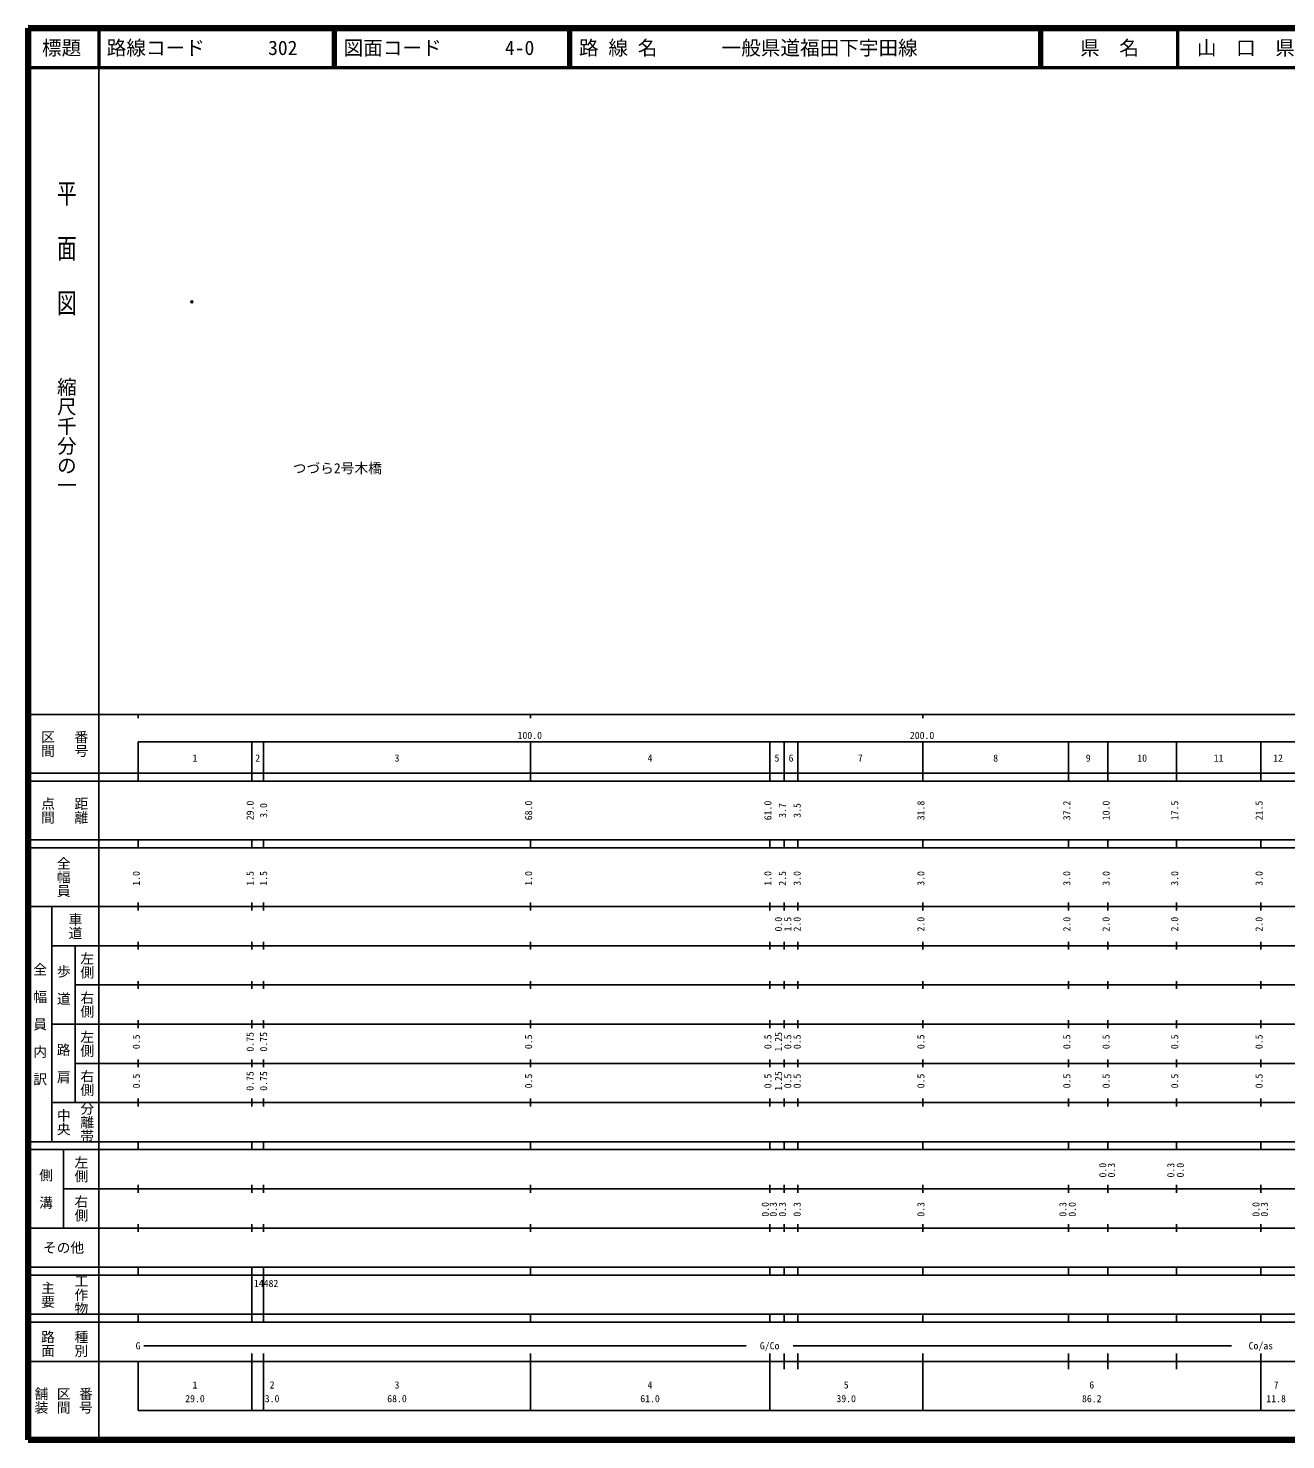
# Model space of a CAD drawing. Units: millimetres on the paper. Extents: x 40 to 680, y 20 to 380.
# Drawn here: x 40 to 360.6, y 20 to 380 of the extents above; entities that cross this region are included whole.
import ezdxf
from ezdxf.enums import TextEntityAlignment as Align

# ---------------------------------------------------------------- set-up
doc = ezdxf.new("R2010")
doc.units = ezdxf.units.MM
doc.header["$PDMODE"] = 32
doc.header["$PDSIZE"] = 0.5
doc.layers.add('M-OTRS', color=6, linetype='Continuous')
doc.layers.add('M-TTL-TXT', color=7, linetype='Continuous')
for name, color, linetype, lineweight in [('M-TTL', 2, 'Continuous', 140), ('M-TTL-BAND', 7, 'Continuous', 25), ('M-TTL-LINE', 7, 'Continuous', 50)]:
    doc.layers.add(name, color=color, linetype=linetype, lineweight=lineweight)
doc.styles.add('@ＭＳ ゴシック', font='')
doc.styles.add('ＭＳ ゴシック', font='')
doc.styles.get('@ＭＳ ゴシック').set_extended_font_data('@MS Gothic')
doc.styles.get('ＭＳ ゴシック').set_extended_font_data('MS Gothic')

msp = doc.modelspace()

# ---------------------------------------------------------------- linework, layer by layer
at = {"layer": 'M-OTRS'}
msp.add_point((81.727, 310.222), dxfattribs=at)
at = {"layer": 'M-TTL'}
for p, q in [((40, 380), (40, 20)), ((680, 380), (40, 380)), ((40, 20), (680, 20))]:
    msp.add_line(p, q, dxfattribs=at)
at = {"layer": 'M-TTL-BAND'}
for p, q in [((58, 370), (58, 20)), ((40, 205), (579, 205)), ((68, 205), (68, 204)), ((168, 205), (168, 204)), ((268, 205), (268, 204)), ((68, 198), (579, 198)), ((68, 198), (68, 188)), ((97, 188), (97, 198)), ((100, 188), (100, 198)), ((168, 188), (168, 198)), ((229, 188), (229, 198)), ((232.7, 188), (232.7, 198)), ((236.2, 188), (236.2, 198)), ((268, 188), (268, 198)), ((305.2, 188), (305.2, 198)), ((315.2, 188), (315.2, 198)), ((332.7, 188), (332.7, 198)), ((354.2, 188), (354.2, 198)), ((40, 190), (579, 190)), ((40, 188), (579, 188)), ((40, 173), (579, 173)), ((68, 171), (68, 173)), ((97, 171), (97, 173)), ((100, 171), (100, 173)), ((168, 171), (168, 173)), ((229, 171), (229, 173)), ((232.7, 171), (232.7, 173)), ((236.2, 171), (236.2, 173)), ((268, 171), (268, 173)), ((305.2, 171), (305.2, 173)), ((315.2, 171), (315.2, 173)), ((332.7, 171), (332.7, 173)), ((354.2, 171), (354.2, 173)), ((40, 171), (579, 171)), ((40, 156), (579, 156)), ((46, 96), (46, 156)), ((68, 155), (68, 157)), ((97, 155), (97, 157)), ((100, 155), (100, 157)), ((168, 155), (168, 157)), ((229, 155), (229, 157)), ((232.7, 155), (232.7, 157)), ((236.2, 155), (236.2, 157)), ((268, 155), (268, 157)), ((305.2, 155), (305.2, 157)), ((315.2, 155), (315.2, 157)), ((332.7, 155), (332.7, 157)), ((354.2, 155), (354.2, 157)), ((46, 146), (579, 146)), ((52, 146), (52, 106)), ((68, 145), (68, 147)), ((97, 145), (97, 147)), ((100, 145), (100, 147)), ((168, 145), (168, 147)), ((229, 145), (229, 147)), ((232.7, 145), (232.7, 147)), ((236.2, 145), (236.2, 147)), ((268, 145), (268, 147)), ((305.2, 145), (305.2, 147)), ((315.2, 145), (315.2, 147)), ((332.7, 145), (332.7, 147)), ((354.2, 145), (354.2, 147)), ((68, 135), (68, 137)), ((97, 135), (97, 137)), ((100, 135), (100, 137)), ((168, 135), (168, 137)), ((229, 135), (229, 137)), ((232.7, 135), (232.7, 137)), ((236.2, 135), (236.2, 137)), ((268, 135), (268, 137)), ((305.2, 135), (305.2, 137)), ((315.2, 135), (315.2, 137)), ((332.7, 135), (332.7, 137)), ((354.2, 135), (354.2, 137)), ((52, 136), (579, 136)), ((46, 126), (579, 126)), ((68, 125), (68, 127)), ((97, 125), (97, 127)), ((100, 125), (100, 127)), ((168, 125), (168, 127)), ((229, 125), (229, 127)), ((232.7, 125), (232.7, 127)), ((236.2, 125), (236.2, 127)), ((268, 125), (268, 127)), ((305.2, 125), (305.2, 127)), ((315.2, 125), (315.2, 127)), ((332.7, 125), (332.7, 127)), ((354.2, 125), (354.2, 127)), ((52, 116), (579, 116)), ((68, 115), (68, 117)), ((97, 115), (97, 117)), ((100, 115), (100, 117)), ((168, 115), (168, 117)), ((229, 115), (229, 117)), ((232.7, 115), (232.7, 117)), ((236.2, 115), (236.2, 117)), ((268, 115), (268, 117)), ((305.2, 115), (305.2, 117)), ((315.2, 115), (315.2, 117)), ((332.7, 115), (332.7, 117)), ((354.2, 115), (354.2, 117)), ((46, 106), (579, 106)), ((68, 105), (68, 107)), ((97, 105), (97, 107)), ((100, 105), (100, 107)), ((168, 105), (168, 107)), ((229, 105), (229, 107)), ((232.7, 105), (232.7, 107)), ((236.2, 105), (236.2, 107)), ((268, 105), (268, 107)), ((305.2, 105), (305.2, 107)), ((315.2, 105), (315.2, 107)), ((332.7, 105), (332.7, 107)), ((354.2, 105), (354.2, 107)), ((40, 96), (579, 96)), ((40, 94), (579, 94)), ((49, 94), (49, 74)), ((68, 94), (68, 96)), ((97, 94), (97, 96)), ((100, 94), (100, 96)), ((168, 94), (168, 96)), ((229, 94), (229, 96)), ((232.7, 94), (232.7, 96)), ((236.2, 94), (236.2, 96)), ((268, 94), (268, 96)), ((305.2, 94), (305.2, 96)), ((315.2, 94), (315.2, 96)), ((332.7, 94), (332.7, 96)), ((354.2, 94), (354.2, 96)), ((49, 84), (579, 84)), ((68, 83), (68, 85)), ((97, 83), (97, 85)), ((100, 83), (100, 85)), ((168, 83), (168, 85)), ((229, 83), (229, 85)), ((232.7, 83), (232.7, 85)), ((236.2, 83), (236.2, 85)), ((268, 83), (268, 85)), ((305.2, 83), (305.2, 85)), ((315.2, 83), (315.2, 85)), ((332.7, 83), (332.7, 85)), ((354.2, 83), (354.2, 85)), ((40, 74), (579, 74)), ((68, 73), (68, 75)), ((97, 73), (97, 75)), ((100, 73), (100, 75)), ((168, 73), (168, 75)), ((229, 73), (229, 75)), ((232.7, 73), (232.7, 75)), ((236.2, 73), (236.2, 75)), ((268, 73), (268, 75)), ((305.2, 73), (305.2, 75)), ((315.2, 73), (315.2, 75)), ((332.7, 73), (332.7, 75)), ((354.2, 73), (354.2, 75)), ((40, 64), (579, 64)), ((40, 62), (579, 62)), ((68, 62), (68, 64)), ((97, 62), (97, 64)), ((97, 52), (97, 62)), ((100, 62), (100, 64)), ((100, 52), (100, 62)), ((168, 62), (168, 64)), ((229, 62), (229, 64)), ((232.7, 62), (232.7, 64)), ((236.2, 62), (236.2, 64)), ((268, 62), (268, 64)), ((305.2, 62), (305.2, 64)), ((315.2, 62), (315.2, 64)), ((332.7, 62), (332.7, 64)), ((354.2, 62), (354.2, 64)), ((40, 52), (579, 52)), ((68, 50), (68, 52)), ((97, 50), (97, 52)), ((100, 50), (100, 52)), ((168, 50), (168, 52)), ((229, 50), (229, 52)), ((232.7, 50), (232.7, 52)), ((236.2, 50), (236.2, 52)), ((268, 50), (268, 52)), ((305.2, 50), (305.2, 52)), ((315.2, 50), (315.2, 52)), ((332.7, 50), (332.7, 52)), ((354.2, 50), (354.2, 52)), ((40, 50), (579, 50)), ((69.5, 44), (223, 44)), ((235, 44), (346.7, 44)), ((40, 40), (579, 40)), ((68, 40), (68, 27.5)), ((97, 27.5), (97, 42)), ((100, 27.5), (100, 42)), ((168, 27.5), (168, 42)), ((229, 27.5), (229, 42)), ((232.7, 38), (232.7, 42)), ((236.2, 38), (236.2, 42)), ((268, 27.5), (268, 42)), ((305.2, 38), (305.2, 42)), ((315.2, 38), (315.2, 42)), ((332.7, 38), (332.7, 42)), ((354.2, 27.5), (354.2, 42)), ((68, 27.5), (579, 27.5))]:
    msp.add_line(p, q, dxfattribs=at)
at = {"layer": 'M-TTL-LINE'}
for p, q in [((58, 380), (58, 370)), ((117.75, 380), (117.75, 370)), ((118.25, 380), (118.25, 370)), ((177.75, 380), (177.75, 370)), ((178.25, 380), (178.25, 370)), ((297.75, 380), (297.75, 370)), ((298.25, 380), (298.25, 370)), ((333, 380), (333, 370)), ((40, 370), (680, 370))]:
    msp.add_line(p, q, dxfattribs=at)

# ---------------------------------------------------------------- texts
at = {"layer": 'M-TTL', "color": 7, "style": 'ＭＳ ゴシック'}
msp.add_text('つづら2号木橋', height=2.566, dxfattribs=at).set_placement((107.41, 265.734), align=Align.BOTTOM_LEFT)
at = {"layer": 'M-TTL-BAND', "style": '@ＭＳ ゴシック', "width": 1.4}
msp.add_text('平  面  図', height=3.666, rotation=270, dxfattribs=at).set_placement((49.777, 306.475), align=Align.MIDDLE_RIGHT)
at = {"layer": 'M-TTL-BAND', "style": '@ＭＳ ゴシック'}
msp.add_text('縮尺千分の一', height=3.666, rotation=270, dxfattribs=at).set_placement((49.777, 261.03), align=Align.MIDDLE_RIGHT)
for s, p in [('区間', (45, 197.5)), ('番号', (53.5, 197.5)), ('点間', (45, 180.5)), ('距離', (53.5, 180.5)), ('全幅員', (49, 163.5)), ('車道', (52, 151)), ('左側', (55, 141)), ('全\u3000幅\u3000員\u3000内\u3000訳', (43, 126)), ('歩\u3000道', (49, 136)), ('右側', (55, 131)), ('左側', (55, 121)), ('路\u3000肩', (49, 116)), ('右側', (55, 111)), ('分離帯', (55, 101)), ('中央', (49, 101)), ('左側', (53.5, 89)), ('側\u3000溝', (44.5, 84)), ('右側', (53.5, 79)), ('工作物', (53.5, 57)), ('主要', (45, 57)), ('路面', (45, 44.5)), ('種別', (53.5, 44.5)), ('舗装', (43.333, 30)), ('区間', (49, 30)), ('番号', (54.667, 30))]:
    msp.add_text(s, height=2.566, rotation=270, dxfattribs=at).set_placement(p, align=Align.MIDDLE_CENTER)
at = {"layer": 'M-TTL-BAND', "style": 'ＭＳ ゴシック'}
for s, p in [('100.0', (167.844, 198.195)), ('200.0', (267.844, 198.195)), ('1', (82.5, 192.405)), ('2', (98.5, 192.405)), ('3', (134, 192.405)), ('4', (198.5, 192.405)), ('5', (230.85, 192.405)), ('6', (234.45, 192.405)), ('7', (252.1, 192.405)), ('8', (286.6, 192.405)), ('9', (310.2, 192.405)), ('10', (323.95, 192.405)), ('11', (343.45, 192.405)), ('12', (358.6, 192.405)), ('G', (68, 42.5)), ('G/Co', (229, 42.5)), ('Co/as', (354.2, 42.5)), ('1', (82.5, 32.523)), ('2', (102.157, 32.523)), ('3', (134, 32.523)), ('4', (198.5, 32.523)), ('5', (248.5, 32.523)), ('6', (311.1, 32.523)), ('7', (358.1, 32.523)), ('29.0', (82.5, 29.033)), ('3.0', (102.157, 29.033)), ('68.0', (134, 29.033)), ('61.0', (198.5, 29.033)), ('39.0', (248.5, 29.033)), ('86.2', (311.1, 29.033)), ('11.8', (358.1, 29.033))]:
    msp.add_text(s, height=1.833, dxfattribs=at).set_placement(p, align=Align.BOTTOM_CENTER)
for s, p in [('29.0', (98, 180.5)), ('3.0', (101.446, 180.5)), ('68.0', (169, 180.5)), ('61.0', (230, 180.5)), ('3.7', (233.7, 180.5)), ('3.5', (237.457, 180.5)), ('31.8', (269, 180.5)), ('37.2', (306.2, 180.5)), ('10.0', (316.2, 180.5)), ('17.5', (333.7, 180.5)), ('21.5', (355.2, 180.5)), ('1.0', (69, 163.174)), ('1.5', (98, 163.174)), ('1.5', (101.446, 163.174)), ('1.0', (169, 163.174)), ('1.0', (230, 163.174)), ('2.5', (233.7, 163.174)), ('3.0', (237.457, 163.174)), ('3.0', (269, 163.174)), ('3.0', (306.2, 163.174)), ('3.0', (316.2, 163.174)), ('3.0', (333.7, 163.174)), ('3.0', (355.2, 163.174)), ('0.0', (232.7, 151.5)), ('1.5', (235.07, 151.5)), ('2.0', (237.457, 151.5)), ('2.0', (269, 151.5)), ('2.0', (306.2, 151.5)), ('2.0', (316.2, 151.5)), ('2.0', (333.7, 151.5)), ('2.0', (355.2, 151.5)), ('0.5', (69, 121.5)), ('0.75', (98, 121.5)), ('0.75', (101.446, 121.5)), ('0.5', (169, 121.5)), ('0.5', (230, 121.5)), ('1.25', (232.7, 121.5)), ('0.5', (235.07, 121.5)), ('0.5', (237.457, 121.5)), ('0.5', (269, 121.5)), ('0.5', (306.2, 121.5)), ('0.5', (316.2, 121.5)), ('0.5', (333.7, 121.5)), ('0.5', (355.2, 121.5)), ('0.5', (69, 111.5)), ('0.75', (98, 111.5)), ('0.75', (101.446, 111.5)), ('0.5', (169, 111.5)), ('0.5', (230, 111.5)), ('1.25', (232.7, 111.5)), ('0.5', (235.07, 111.5)), ('0.5', (237.457, 111.5)), ('0.5', (269, 111.5)), ('0.5', (306.2, 111.5)), ('0.5', (316.2, 111.5)), ('0.5', (333.7, 111.5)), ('0.5', (355.2, 111.5)), ('0.0', (315.376, 88.764)), ('0.3', (317.57, 88.764)), ('0.3', (332.7, 88.764)), ('0.0', (335.123, 88.764)), ('0.0', (229.333, 78.764)), ('0.3', (231.37, 78.764)), ('0.3', (233.7, 78.764)), ('0.3', (237.457, 78.764)), ('0.3', (269, 78.764)), ('0.3', (305.2, 78.764)), ('0.0', (307.587, 78.764)), ('0.0', (354.41, 78.764)), ('0.3', (356.57, 78.764))]:
    msp.add_text(s, height=1.833, rotation=90, dxfattribs=at).set_placement(p, align=Align.BOTTOM_CENTER)
msp.add_text('その他', height=2.566, dxfattribs=at).set_placement((49, 69), align=Align.MIDDLE_CENTER)
msp.add_text('14482', height=1.833, dxfattribs=at).set_placement((97.514, 58.405), align=Align.BOTTOM_LEFT)
at = {"layer": 'M-TTL-TXT', "style": 'ＭＳ ゴシック'}
for s, p in [('標題', (48.5, 375)), ('県\u3000名', (315.625, 375)), ('山\u3000口\u3000県', (350.375, 375))]:
    msp.add_text(s, height=3.666, dxfattribs=at).set_placement(p, align=Align.MIDDLE_CENTER)
for s, p in [('路線コード', (60, 375)), ('302', (101.142, 375)), ('図面コード', (120.38, 375)), ('4-0', (161.521, 375)), ('路 線 名', (180.38, 375)), ('一般県道福田下宇田線', (216.734, 375))]:
    msp.add_text(s, height=3.666, dxfattribs=at).set_placement(p, align=Align.MIDDLE_LEFT)

doc.saveas('drawing.dxf')
